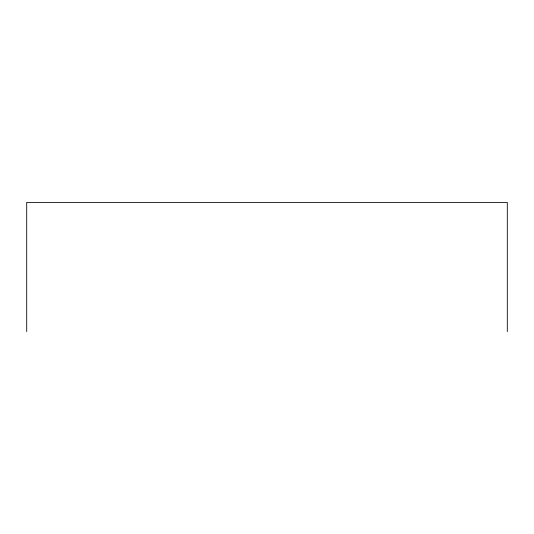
<?xml version="1.0" encoding="UTF-8"?>
<svg xmlns="http://www.w3.org/2000/svg" width="534" height="534" viewBox="0 0 534 534"><rect width="100%" height="100%" fill="white"/><g stroke="black" fill="none" stroke-linecap="round" stroke-linejoin="round"><path stroke-width="0.8" d="M507.3 331.574L507.3 202.426L26.7 202.426L26.7 331.574"/></g></svg>
